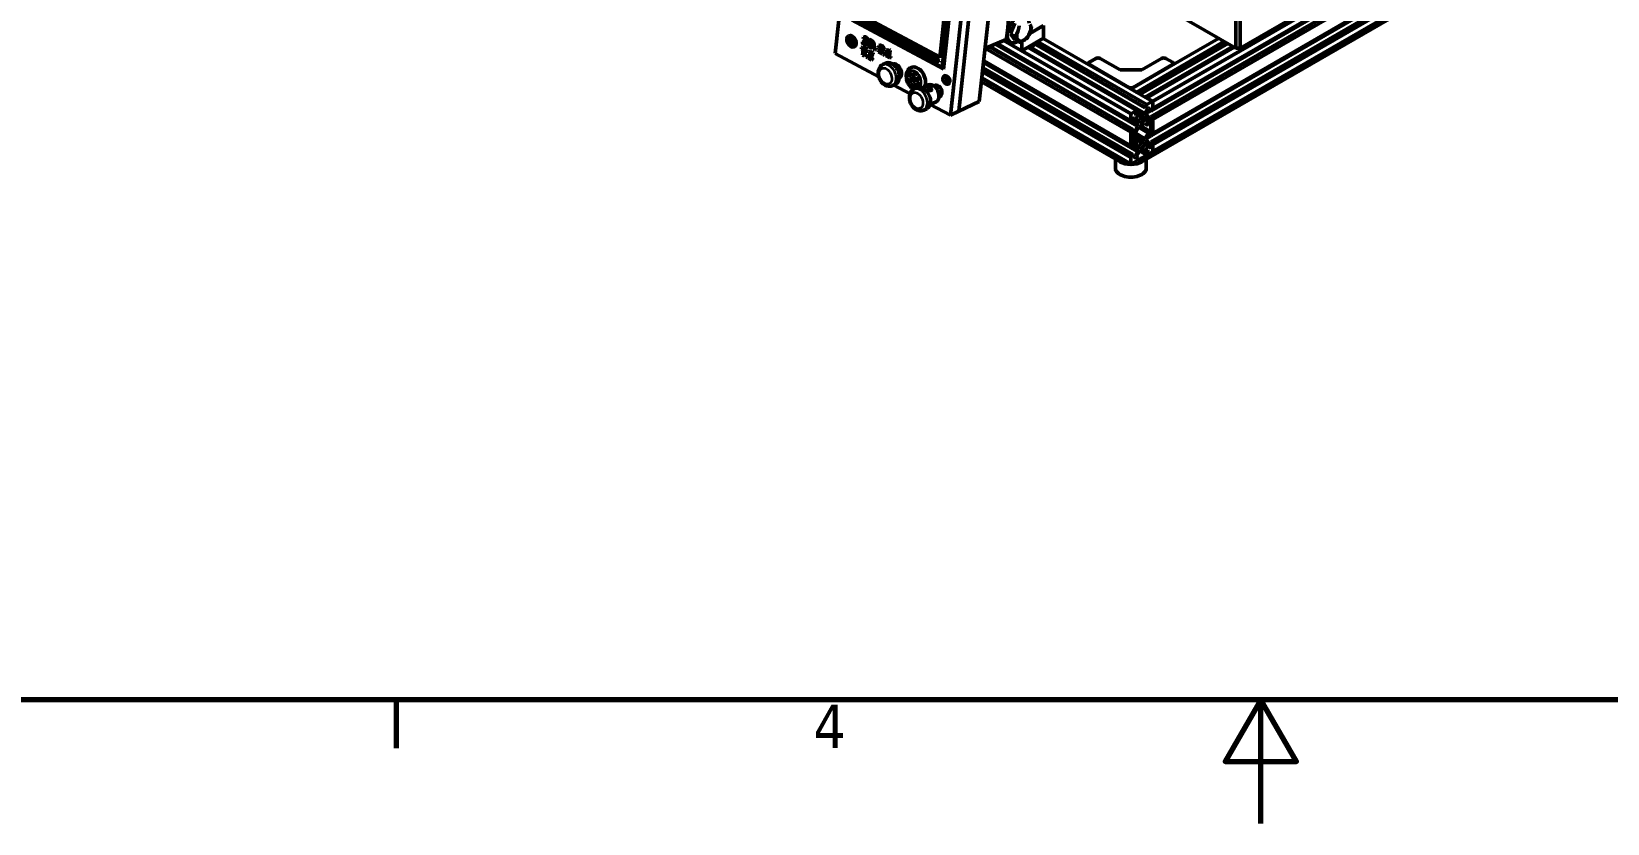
# Model space of a CAD drawing. Header units: millimetres. Extents: x -2015 to 3360, y -4745 to 2376.
# Drawn here: x 884 to 1904, y 0 to 513 of the extents above; entities that cross this region are included whole.
import ezdxf

# ---------------------------------------------------------------- set-up
doc = ezdxf.new("R2010")
doc.units = ezdxf.units.MM
doc.header["$LTSCALE"] = 8
for name, color, linetype, lineweight in [('Border (ISO)', 7, 'Continuous', 70), ('Visible (ISO)', 7, 'Continuous', 50), ('Visible Narrow (ISO)', 7, 'Continuous', 35)]:
    doc.layers.add(name, color=color, linetype=linetype, lineweight=lineweight)
doc.styles.add('Note Text (ISO)', font='tahoma.ttf')

# ---------------------------------------------------------------- blocks, each defined once
blk = doc.blocks.new('Borders Default Border')
at = {"layer": 'Border (ISO)'}
blk.add_line((140, 10), (140, 6.1), dxfattribs=at)
at = {"layer": 'Border (ISO)', "flags": 128}
for points in [[(10, 10), (10, 287), (410, 287), (410, 10), (10, 10)], [(210, 0), (210, 10), (207.11, 5), (212.89, 5), (210, 10)]]:
    blk.add_lwpolyline(points, dxfattribs=at)
at = {"layer": 'Border (ISO)', "insert": (173.78, 6.1), "char_height": 3.5, "attachment_point": 7, "style": 'Note Text (ISO)'}
blk.add_mtext('4', dxfattribs=at)

msp = doc.modelspace()

# ---------------------------------------------------------------- linework, layer by layer
at = {"layer": 'Visible (ISO)'}
for p, q in [((1884, 616.3), (1608.7, 457.4)), ((1884, 616), (1608.9, 457.3)), ((1884, 620.1), (1609, 461.3)), ((1884, 621.1), (1610, 463)), ((1884, 613.7), (1610, 455.5)), ((1884.2, 603.9), (1609, 445)), ((1884, 604.9), (1610, 446.6)), ((1602.9, 430.6), (1892.3, 597.7)), ((1602.9, 428.2), (1894.5, 596.5)), ((1886.2, 601.3), (1608.7, 441.1)), ((1886.5, 601.1), (1608.9, 440.9)), ((1892.1, 597.9), (1609.9, 434.9)), ((1888.5, 600), (1610, 439.1)), ((1413.2, 580.2), (1404.3, 498.2)), ((1560.5, 561.3), (1663.7, 501.7)), ((1484.3, 460.9), (1493.2, 543)), ((1484.3, 460.9), (1493.2, 543)), ((1497.6, 467.2), (1506.5, 549.2)), ((1663.7, 542.5), (1663.7, 501.7)), ((1666.5, 501.7), (1666.5, 542.5)), ((1666.5, 501.7), (1734.4, 540.9)), ((1473.7, 489.5), (1478.5, 533.5)), ((1479.4, 534), (1474.4, 488.2)), ((1478.9, 458.4), (1487.9, 540.4)), ((1418.5, 521), (1471.7, 492.6)), ((1471.8, 493.5), (1418.6, 521.8)), ((1418.8, 523.8), (1472, 495.4)), ((1419.2, 521.3), (1471.8, 493.3)), ((1419.5, 524.1), (1472.1, 496.1)), ((1472, 495.4), (1475.8, 530)), ((1474.4, 488.2), (1415.2, 519.8)), ((1416.1, 520.2), (1473.7, 489.5)), ((1517.9, 511), (1520.6, 517.9)), ((1517.9, 511), (1520.8, 509.3)), ((1520.6, 507.2), (1517.9, 511)), ((1530.3, 511.2), (1539.3, 516.4)), ((1539.3, 508.2), (1539.3, 516.4)), ((1415.7, 504.3), (1416.2, 509)), ((1421.4, 502.1), (1421.3, 501.3)), ((1421.3, 501.3), (1422.4, 500.7)), ((1422.1, 502.4), (1421.4, 502.1)), ((1424.5, 500.5), (1421.4, 502.1)), ((1422.1, 505.9), (1422, 505)), ((1422.8, 506.2), (1422.1, 505.9)), ((1422.2, 505.9), (1422.1, 505.9)), ((1422.1, 502.4), (1425.2, 500.8)), ((1422.4, 500.7), (1422.1, 497.2)), ((1422.9, 506.2), (1422.2, 505.9)), ((1422.6, 508.9), (1422.5, 507.9)), ((1422.5, 507.9), (1422.5, 507.9)), ((1423.2, 509.2), (1422.6, 508.9)), ((1422.8, 506.2), (1422.9, 506.2)), ((1423.1, 507), (1423, 506.2)), ((1423, 506.2), (1423.2, 506.1)), ((1423, 496.7), (1423.4, 500.2)), ((1423.8, 507.3), (1423.1, 507)), ((1423.2, 506.9), (1423.1, 507)), ((1423.4, 500.2), (1424.5, 499.6)), ((1423.8, 504.8), (1423.7, 504.8)), ((1423.8, 507.3), (1423.9, 507.2)), ((1424, 506.8), (1423.8, 506.7)), ((1424.2, 506), (1424.2, 506.1)), ((1424.3, 506), (1424.2, 506)), ((1425.1, 504.2), (1424.4, 503.8)), ((1425.2, 500.8), (1424.5, 500.5)), ((1424.5, 499.6), (1424.5, 500.5)), ((1425.3, 506.4), (1424.6, 506.1)), ((1425.4, 508), (1424.7, 507.7)), ((1425.4, 505.8), (1424.7, 505.5)), ((1425.2, 500.8), (1425.1, 500)), ((1425.8, 507.3), (1425.4, 503)), ((1425.4, 503), (1426.5, 502.4)), ((1426.5, 507.6), (1425.8, 507.3)), ((1427, 506.7), (1425.8, 507.3)), ((1426.4, 503.3), (1426.7, 506)), ((1427, 503.6), (1426.4, 503.3)), ((1426.4, 503.3), (1426.4, 503.3)), ((1426.5, 507.6), (1427.6, 507)), ((1426.7, 506), (1426.7, 506)), ((1427.3, 505.7), (1427, 503.6)), ((1427, 503.6), (1427.1, 503.6)), ((1428.8, 502.4), (1428.1, 502.1)), ((1429.3, 502.1), (1429.2, 501)), ((1429.2, 501), (1430.1, 500.5)), ((1430, 502.4), (1429.3, 502.1)), ((1430.2, 501.6), (1429.3, 502.1)), ((1430, 502.4), (1430.8, 501.9)), ((1430.1, 500.5), (1430.2, 501.6)), ((1430.7, 500.8), (1430.1, 500.5)), ((1430.8, 501.9), (1430.2, 501.6)), ((1430.8, 501.9), (1430.7, 500.8)), ((1433, 500.3), (1432.4, 500)), ((1432.8, 503.4), (1432.7, 502.4)), ((1432.7, 502.4), (1432.8, 502.4)), ((1433.5, 503.7), (1432.8, 503.4)), ((1434.8, 500), (1434.1, 499.7)), ((1437.6, 500.4), (1437.5, 499.7)), ((1438.3, 500.7), (1437.6, 500.4)), ((1438.5, 500.3), (1438.2, 500.2)), ((1439.2, 500.9), (1438.6, 500.5)), ((1439.4, 500.1), (1438.6, 500.5)), ((1439, 496.5), (1439.4, 500.1)), ((1439.2, 500.9), (1440, 500.4)), ((1440, 500.4), (1439.4, 500.1)), ((1440, 500.4), (1439.6, 496.8)), ((1515.1, 507.3), (1501.3, 501.5)), ((1501.7, 501.6), (1595.8, 447.3)), ((1504.1, 502.7), (1596.9, 449.1)), ((1504.4, 502.8), (1597.1, 449.2)), ((1508.1, 504.4), (1600.1, 451.2)), ((1509.2, 504.8), (1595.8, 454.8)), ((1513.6, 506.7), (1525.1, 500)), ((1517.8, 505.7), (1515, 507.3)), ((1520.6, 507.2), (1523.5, 505.6)), ((1525.1, 500), (1539.3, 508.2)), ((1525.1, 500), (1525.1, 506.2)), ((1529, 502.3), (1599.7, 461.4)), ((1531.3, 502), (1604.9, 459.5)), ((1533.1, 504.7), (1605.1, 463.1)), ((1533.4, 504.8), (1605.1, 463.4)), ((1535.4, 506), (1606.1, 465.2)), ((1539.1, 508.1), (1609.9, 467.2)), ((1652.6, 508.1), (1595.9, 475.4)), ((1656.2, 506), (1599.7, 473.3)), ((1658.3, 504.8), (1601.5, 472)), ((1658.5, 504.7), (1601.8, 471.9)), ((1661.8, 502.8), (1605, 470)), ((1662.7, 502.3), (1606.1, 469.6)), ((1663.7, 501.7), (1666.5, 501.7)), ((1404.3, 498.2), (1432.6, 483.1)), ((1422.1, 497.2), (1423, 496.7)), ((1423.6, 497), (1423, 496.7)), ((1424, 499.9), (1423.6, 497)), ((1424.6, 497.1), (1424.4, 496)), ((1424.4, 496), (1425.3, 495.5)), ((1425.1, 500), (1424.5, 499.6)), ((1425.2, 497.4), (1424.6, 497.1)), ((1425.4, 496.6), (1424.6, 497.1)), ((1425.2, 497.4), (1426.1, 497)), ((1425.3, 495.5), (1425.4, 496.6)), ((1426, 495.8), (1425.3, 495.5)), ((1426.1, 497), (1425.4, 496.6)), ((1426, 495.9), (1425.9, 495.2)), ((1425.9, 495.2), (1427.9, 494.1)), ((1426.1, 497), (1426, 495.9)), ((1426.6, 496.2), (1426, 495.9)), ((1426.5, 495.7), (1426, 495.9)), ((1426.4, 499.5), (1426.3, 498.7)), ((1426.3, 498.7), (1426.8, 498.5)), ((1427, 499.8), (1426.4, 499.5)), ((1428.4, 498.4), (1426.4, 499.5)), ((1426.8, 498.5), (1426.5, 495.7)), ((1427, 499.8), (1429, 498.8)), ((1427.4, 495.2), (1427.7, 498)), ((1428.1, 495.5), (1427.4, 495.2)), ((1428, 494.9), (1427.4, 495.2)), ((1427.7, 498), (1428.3, 497.7)), ((1427.9, 494.1), (1428, 494.9)), ((1428.5, 494.4), (1427.9, 494.1)), ((1428.6, 495.2), (1428, 494.9)), ((1428.3, 497.7), (1428.1, 495.5)), ((1428.1, 495.5), (1428.6, 495.2)), ((1428.3, 497.7), (1428.4, 498.4)), ((1428.9, 498), (1428.3, 497.7)), ((1429, 498.8), (1428.4, 498.4)), ((1428.6, 495.2), (1428.5, 494.4)), ((1429, 498.8), (1428.9, 498)), ((1432.4, 500), (1432.3, 499.3)), ((1432.3, 499.3), (1435, 497.9)), ((1435.1, 498.7), (1433.5, 499.5)), ((1434.2, 499.8), (1435.7, 499)), ((1435, 497.9), (1435.1, 498.7)), ((1435.5, 498.1), (1435, 497.9)), ((1435.7, 499), (1435.1, 498.7)), ((1437.1, 492), (1435.1, 491.1)), ((1435.6, 498.7), (1435.5, 497.6)), ((1435.5, 497.6), (1436.4, 497.1)), ((1436.3, 499), (1435.6, 498.7)), ((1436.5, 498.3), (1435.6, 498.7)), ((1435.7, 499), (1435.7, 498.8)), ((1436.3, 499), (1437.2, 498.6)), ((1436.4, 497.1), (1436.5, 498.3)), ((1437, 497.4), (1436.4, 497.1)), ((1437.2, 498.6), (1436.5, 498.3)), ((1437.2, 498.6), (1437, 497.4)), ((1437.3, 497.4), (1437.2, 496.7)), ((1437.2, 496.7), (1439.6, 495.4)), ((1438, 497.7), (1437.3, 497.4)), ((1438.1, 497), (1437.3, 497.4)), ((1437.5, 499.7), (1438.3, 499.3)), ((1438, 497.7), (1438.1, 497.6)), ((1438.3, 499.3), (1438.1, 497)), ((1439.6, 496.8), (1439, 496.5)), ((1439.7, 496.1), (1439, 496.5)), ((1439.6, 496.8), (1440.4, 496.4)), ((1439.6, 495.4), (1439.7, 496.1)), ((1440.3, 495.7), (1439.6, 495.4)), ((1440.4, 496.4), (1439.7, 496.1)), ((1440.4, 496.4), (1440.3, 495.7)), ((1471.7, 492.6), (1471.8, 493.5)), ((1473.7, 489.5), (1474.5, 489.9)), ((1500.4, 492.5), (1600.1, 434.9)), ((1500.5, 493.5), (1595.8, 438.5)), ((1568.4, 491.2), (1568.4, 491.9)), ((1573.2, 495.1), (1569, 492.7)), ((1569, 491.1), (1594.4, 476.4)), ((1588.8, 487.8), (1576, 495.1)), ((1597.2, 476.4), (1622.7, 491.1)), ((1615.6, 495.1), (1602.9, 487.8)), ((1622.7, 492.7), (1618.5, 495.1)), ((1623.3, 491.2), (1623.3, 491.9)), ((1453.4, 489.3), (1453.4, 489.2)), ((1475.5, 481.6), (1475.9, 482.3)), ((1475.5, 481.6), (1476.3, 482)), ((1475.9, 480.5), (1475.5, 481.6)), ((1475.9, 482.3), (1476.8, 481.9)), ((1475.9, 480.5), (1476.7, 480.9)), ((1476.7, 480.2), (1475.9, 480.5)), ((1476.4, 482.1), (1476.3, 482)), ((1476.3, 482), (1476.7, 480.9)), ((1476.7, 480.9), (1477.1, 480.7)), ((1477.2, 480.9), (1476.7, 480.2)), ((1476.8, 481.9), (1477.2, 480.9)), ((1499, 480), (1588.8, 428.2)), ((1499.2, 482.3), (1588.8, 430.6)), ((1499.3, 482.5), (1595.9, 426.7)), ((1499.7, 486.5), (1595.8, 431)), ((1499.9, 488.7), (1596.9, 432.8)), ((1500, 489), (1597.1, 432.9)), ((1588.8, 487.8), (1602.9, 487.8)), ((1443.5, 478.5), (1441.5, 477.5)), ((1442.3, 477.9), (1452.8, 472.3)), ((1457.3, 476.2), (1455.3, 475.2)), ((1464.6, 477.9), (1460.7, 476.1)), ((1469, 476.7), (1470.8, 477.6)), ((1471.6, 471.3), (1473.4, 472.1)), ((1599.7, 473.3), (1596.2, 475.3)), ((1599.9, 473), (1599.7, 473.3)), ((1606.1, 469.6), (1605.9, 469.5)), ((1609.6, 467.6), (1606.1, 469.6)), ((1463.7, 462.6), (1461.7, 461.6)), ((1469.7, 467.1), (1465.8, 465.2)), ((1465.9, 465.3), (1478.9, 458.4)), ((1484.3, 460.9), (1478.9, 458.4)), ((1497.6, 467.2), (1484.3, 460.9)), ((1599.7, 461.4), (1596.2, 459.4)), ((1599, 459.6), (1600.7, 460.6)), ((1599, 458.2), (1599, 459.6)), ((1600.7, 460.8), (1599.7, 461.4)), ((1599.7, 460), (1602.8, 458.2)), ((1600, 460.2), (1603, 458.4)), ((1600.7, 460.6), (1600.7, 460.8)), ((1604.9, 459.5), (1603, 458.4)), ((1606.8, 462.7), (1604.9, 459.5)), ((1606.1, 465.2), (1605.1, 463.4)), ((1605.1, 463.1), (1606.8, 464.1)), ((1605.1, 463.4), (1605.1, 463.1)), ((1605.6, 463.4), (1606.8, 462.7)), ((1605.7, 459), (1607.5, 462.3)), ((1608.6, 461.1), (1606, 459.6)), ((1609.6, 467.2), (1606.1, 465.2)), ((1606.8, 464.1), (1606.8, 462.7)), ((1607.3, 461.9), (1608.7, 461)), ((1607.5, 462.3), (1608.7, 463)), ((1608.7, 463), (1608.7, 461)), ((1608.7, 461), (1608.9, 461.2)), ((1608.9, 461.2), (1610, 463)), ((1610, 463), (1610, 467)), ((1610, 463), (1610, 467)), ((1595.8, 458.8), (1595.8, 454.8)), ((1595.8, 454.8), (1596.9, 454.2)), ((1596.9, 449.1), (1595.8, 447.3)), ((1596.9, 454.2), (1597.1, 454.3)), ((1597.1, 449.2), (1596.9, 449.1)), ((1597.1, 456.3), (1598.3, 456.9)), ((1597.1, 454.3), (1597.1, 456.3)), ((1597.1, 455.5), (1600.1, 453.7)), ((1597.1, 455.1), (1600.1, 453.4)), ((1597.1, 447.3), (1597.1, 449.2)), ((1598.3, 456.9), (1600.1, 455.9)), ((1600.1, 451.2), (1598.3, 448)), ((1598.7, 447), (1600.9, 450.8)), ((1600.9, 457.2), (1599, 458.2)), ((1600.1, 455.9), (1600.1, 453.7)), ((1600.1, 453.7), (1600.3, 453.6)), ((1600.3, 453.6), (1600.1, 453.4)), ((1600.1, 453.4), (1600.1, 451.2)), ((1600.8, 450.6), (1607.1, 446.9)), ((1602.8, 458.2), (1600.9, 457.2)), ((1600.9, 450.8), (1602.8, 451.9)), ((1602.3, 451.6), (1608.7, 447.9)), ((1602.9, 458.2), (1602.8, 458.2)), ((1602.8, 451.9), (1602.9, 452.1)), ((1603, 458.4), (1602.9, 458.2)), ((1602.9, 452.1), (1603, 452)), ((1603, 452), (1604.9, 453.1)), ((1604.9, 453.1), (1607.1, 451.8)), ((1605.5, 456.6), (1605.7, 456.9)), ((1605.7, 456.6), (1605.5, 456.6)), ((1605.7, 456.9), (1605.7, 459)), ((1605.7, 458), (1608.9, 456.1)), ((1605.7, 457.7), (1608.7, 455.9)), ((1605.7, 454.4), (1605.7, 456.6)), ((1605.7, 455.7), (1608.7, 454)), ((1607.5, 453.3), (1605.7, 454.4)), ((1606.9, 457.3), (1605.8, 459.2)), ((1607.1, 451.8), (1608.7, 452.8)), ((1608.7, 454), (1607.5, 453.3)), ((1608.7, 456.8), (1608.2, 456.5)), ((1608.7, 457.4), (1608.7, 456.2)), ((1608.9, 457.3), (1608.7, 457.4)), ((1608.9, 456.1), (1608.7, 455.9)), ((1608.7, 455.9), (1608.7, 454)), ((1608.7, 452.8), (1608.7, 447.9)), ((1610, 455.5), (1608.9, 457.3)), ((1610, 455.5), (1608.9, 456.1)), ((1610, 446.6), (1610, 455.5)), ((1610, 446.6), (1610, 455.5)), ((1595.8, 447.3), (1595.8, 438.5)), ((1597.1, 448.6), (1598.3, 448)), ((1598.3, 448), (1597.1, 447.3)), ((1597.1, 446.1), (1598.7, 447)), ((1597.1, 441.2), (1597.1, 446.1)), ((1597.1, 445.5), (1603, 442.1)), ((1602.8, 441.9), (1597.1, 445.2)), ((1597.1, 443), (1598.7, 442.1)), ((1598.7, 442.1), (1597.1, 441.2)), ((1597.1, 439.9), (1598.3, 440.6)), ((1597.1, 438), (1597.1, 439.9)), ((1597.1, 439.1), (1600.1, 437.4)), ((1598.3, 440.6), (1600.1, 439.5)), ((1598.5, 446.9), (1604.9, 443.1)), ((1600.9, 440.8), (1598.7, 442.1)), ((1600.1, 439.5), (1600.1, 437.4)), ((1602.8, 441.9), (1600.9, 440.8)), ((1602.9, 441.8), (1602.8, 441.9)), ((1603, 442.1), (1602.9, 441.8)), ((1604.9, 443.1), (1603, 442.1)), ((1607.1, 446.9), (1604.9, 443.1)), ((1605.5, 440.3), (1605.7, 440.6)), ((1605.7, 440.2), (1605.5, 440.3)), ((1605.7, 442.7), (1607.5, 446)), ((1605.7, 440.6), (1605.7, 442.7)), ((1605.7, 441.6), (1608.9, 439.7)), ((1605.7, 441.4), (1608.7, 439.6)), ((1605.7, 438.1), (1605.7, 440.2)), ((1605.7, 439.4), (1608.7, 437.7)), ((1606.9, 440.9), (1605.8, 442.9)), ((1608.6, 444.8), (1606, 443.2)), ((1608.7, 447.9), (1607.1, 446.9)), ((1607.3, 445.5), (1608.7, 444.7)), ((1607.5, 446), (1608.7, 446.6)), ((1608.7, 440.5), (1608.2, 440.2)), ((1608.7, 446.6), (1608.7, 444.7)), ((1608.7, 444.7), (1608.9, 444.8)), ((1608.7, 441.1), (1608.7, 439.9)), ((1608.9, 440.9), (1608.7, 441.1)), ((1608.9, 439.7), (1608.7, 439.6)), ((1608.7, 439.6), (1608.7, 437.7)), ((1608.9, 444.8), (1610, 446.6)), ((1610, 439.1), (1608.9, 440.9)), ((1610, 439.1), (1608.9, 439.7)), ((1610, 435.1), (1610, 439.1)), ((1610, 435.1), (1610, 439.1)), ((1585.8, 424.1), (1585.8, 429.9)), ((1595.8, 438.5), (1596.9, 437.9)), ((1596.9, 432.8), (1595.8, 431)), ((1595.8, 431), (1595.8, 427)), ((1596.2, 426.8), (1599.7, 428.8)), ((1596.9, 437.9), (1597.1, 438)), ((1597.1, 432.9), (1596.9, 432.8)), ((1597.1, 438.8), (1600.1, 437)), ((1597.1, 431), (1597.1, 432.9)), ((1597.1, 432.3), (1598.3, 431.6)), ((1598.3, 431.6), (1597.1, 431)), ((1600.1, 434.9), (1598.3, 431.6)), ((1599, 431.2), (1600.9, 434.5)), ((1599, 429.9), (1599, 431.2)), ((1600.7, 430.8), (1599, 429.9)), ((1599.3, 431.7), (1600.7, 430.8)), ((1599.7, 428.8), (1600.7, 430.6)), ((1600.1, 437.4), (1600.3, 437.3)), ((1600.3, 437.3), (1600.1, 437)), ((1600.1, 437), (1600.1, 434.9)), ((1600.7, 430.6), (1600.7, 430.8)), ((1600.9, 434.5), (1602.8, 435.5)), ((1601.8, 435), (1605.1, 433.1)), ((1602.1, 435.1), (1605.1, 433.4)), ((1602.8, 435.5), (1602.9, 435.8)), ((1602.9, 435.8), (1603, 435.7)), ((1603, 435.7), (1604.9, 436.8)), ((1603.8, 436.1), (1606.8, 434.4)), ((1604.9, 436.8), (1606.8, 435.7)), ((1606.8, 434.4), (1605.1, 433.4)), ((1605.1, 433.4), (1605.1, 433.1)), ((1605.1, 433.1), (1606.1, 432.5)), ((1607.5, 437), (1605.7, 438.1)), ((1605.8, 424.1), (1605.8, 429.9)), ((1606.1, 432.5), (1609.6, 434.5)), ((1606.8, 435.7), (1606.8, 434.4)), ((1608.7, 437.7), (1607.5, 437))]:
    msp.add_line(p, q, dxfattribs=at)
for centre, major_axis, ratio, start_param, end_param in [((1522.8, 514.3), (5, 8.66), 0.57735, 5.44724, 10.184568), ((1515.7, 518.4), (0.7, 11.1), 0.057619, 4.032045, 5.602841), ((1515.7, 518.4), (0.7, 11.1), 0.057619, 3.170238, 4.032045), ((1526.5, 512.2), (-3.25, -5.63), 0.57735, 4.974188, 6.021386), ((1526.5, 512.2), (3.25, 5.63), 0.57735, 3.926991, 4.974188), ((1526.5, 512.2), (3.25, 5.63), 0.57735, 4.974188, 6.021386), ((1416.9, 507.2), (1.71, -3.62), 0.675494, 3.563332, 5.861446), ((1418.9, 508.1), (1.28, -2.71), 0.675494, 4.293316, 5.131462), ((1526.5, 512.2), (-3.25, -5.63), 0.57735, 6.021386, 7.068583), ((1530.8, 506), (2.63, 4.56), 0.57735, 3.811582, 4.722312), ((1440.3, 485.3), (3.2, -6.78), 0.675494, 0, 3.141593), ((1443.6, 486.8), (2.13, -4.52), 0.675494, 0.026762, 3.114831), ((1456.9, 482), (-3.41, 7.24), 0.675494, 3.651892, 6.283185), ((1570.4, 491.9), (-2, 0), 0.57735, 5.497787, 7.068583), ((1574.6, 494.3), (2, 0), 0.57735, 0.785398, 2.356194), ((1617, 494.3), (2, 0), 0.57735, 0.785398, 2.356194), ((1621.3, 491.9), (2, 0), 0.57735, 5.497787, 7.068583), ((1456.9, 482), (0.64, -1.36), 0.675494, 3.956599, 5.468179), ((1460.5, 469.4), (3.2, -6.78), 0.675494, 0, 3.141593), ((1467.1, 472.5), (2.56, -5.43), 0.675494, 0, 3.141593), ((1470.5, 474.1), (-1.71, 3.62), 0.675494, 2.915469, 6.509309), ((1472.5, 475), (1.71, -3.62), 0.675494, 3.563332, 3.864327), ((1472.5, 475), (1.71, -3.62), 0.675494, 5.560451, 5.861446), ((1595.8, 477.2), (-2, 0), 0.57735, 0.785398, 2.356194), ((1596.2, 474.9), (-0.25, 0.433), 0.57735, 5.497787, 6.641505), ((1596.2, 459), (-0.25, -0.433), 0.57735, 3.926991, 5.497787), ((1609.6, 467.2), (-0.25, 0.433), 0.57735, 3.926991, 5.497787), ((1609.6, 466.8), (0.25, 0.433), 0.57735, 5.497787, 7.068583), ((1595.8, 434.7), (-10, 0), 0.57735, 0.785398, 1.028023), ((1595.8, 434.7), (-10, 0), 0.57735, 2.009987, 2.356194), ((1609.6, 434.9), (0.25, 0.433), 0.57735, 3.926991, 5.497787), ((1595.8, 424.1), (-10, 0), 0.57735, 0, 3.141593), ((1595.8, 432.3), (10, 0), 0.57735, 3.926991, 5.497787), ((1595.8, 432.3), (10, 0), 0.57735, 3.926991, 5.497787), ((1596.2, 427.2), (-0.25, -0.433), 0.57735, 5.497787, 7.068583)]:
    msp.add_ellipse(centre, major_axis=major_axis, ratio=ratio, start_param=start_param, end_param=end_param, dxfattribs=at)
for centre, major_axis, ratio in [((1414.9, 506.2), (-1.71, 3.62), 0.675494), ((1452.8, 481), (-0.427, 0.904), 0.675494), ((1453.2, 484.5), (0.427, -0.904), 0.675494), ((1455.5, 481.4), (0.64, -1.36), 0.675494), ((1455.9, 484.9), (0.427, -0.904), 0.675494), ((1458.3, 481.8), (0.427, -0.904), 0.675494), ((1476.3, 481.2), (1.28, -2.71), 0.675494), ((1476.3, 481.2), (-1.28, 2.71), 0.675494), ((1455.2, 477.9), (-0.427, 0.904), 0.675494), ((1457.9, 478.3), (-0.427, 0.904), 0.675494), ((1602.9, 455.1), (-1.05, -1.82), 0.57735), ((1602.9, 438.8), (-1.05, -1.82), 0.57735)]:
    msp.add_ellipse(centre, major_axis=major_axis, ratio=ratio, dxfattribs=at)
for points in [[(1520.8, 509.3), (1521.9, 510.9), (1522.6, 512.5)], [(1522.6, 512.5), (1523.2, 514.1), (1523.5, 516.2)], [(1530.5, 511.8), (1529.9, 510.2), (1528.8, 508.6)], [(1531.4, 515.5), (1531.1, 513.4), (1530.5, 511.8)], [(1522.6, 507.2), (1521.9, 508.1), (1520.8, 509.3)], [(1523.5, 505.6), (1523.2, 506.3), (1522.6, 507.2)], [(1526.5, 506.9), (1525.3, 506.1), (1523.5, 505.6)], [(1528.8, 508.6), (1527.8, 507.6), (1526.5, 506.9)]]:
    msp.add_rational_spline(points, [1, 1.0379548493, 1], degree=2, dxfattribs=at)
for points in [[(1422, 505), (1422.2, 504.8), (1422.8, 504.3), (1423.2, 504)], [(1423.1, 505), (1422.9, 505.1), (1422.4, 505.6), (1422.2, 505.9)], [(1422.5, 507.9), (1422.6, 507.9), (1422.8, 507.9), (1422.9, 507.9)], [(1423.8, 508.5), (1423.4, 508.7), (1422.8, 508.9), (1422.6, 508.9)], [(1422.9, 507.9), (1423.1, 507.9), (1423.4, 507.8), (1423.5, 507.8)], [(1422.9, 506.2), (1423.1, 505.9), (1423.6, 505.4), (1423.8, 505.3)], [(1423.7, 504.8), (1423.6, 504.8), (1423.3, 504.9), (1423.1, 505)], [(1423.2, 509.2), (1423.4, 509.2), (1424.1, 509), (1424.4, 508.8)], [(1423.8, 506.7), (1423.7, 506.7), (1423.4, 506.8), (1423.2, 506.9)], [(1423.2, 506.1), (1423.3, 506.1), (1423.6, 505.9), (1423.7, 505.8)], [(1423.2, 504), (1423.6, 503.8), (1424.2, 503.7), (1424.4, 503.8)], [(1423.5, 507.8), (1423.6, 507.7), (1423.8, 507.6), (1423.9, 507.5)], [(1423.7, 505.8), (1423.9, 505.7), (1424, 505.4), (1424, 505.2)], [(1424, 505.2), (1423.9, 505), (1423.8, 504.8), (1423.7, 504.8)], [(1424.7, 507.7), (1424.6, 507.9), (1424.1, 508.3), (1423.8, 508.5)], [(1424.1, 507), (1424, 506.8), (1423.9, 506.7), (1423.8, 506.7)], [(1423.8, 505.3), (1423.9, 505.2), (1424, 505.2)], [(1423.9, 507.5), (1424, 507.4), (1424.1, 507.1), (1424.1, 507)], [(1423.9, 507.2), (1424, 507.2), (1424, 507.2)], [(1424.2, 506.1), (1424.5, 506), (1425, 506.3), (1425, 506.7)], [(1424.7, 505.5), (1424.6, 505.7), (1424.4, 505.9), (1424.2, 506)], [(1424.4, 508.8), (1424.8, 508.6), (1425.2, 508.3), (1425.4, 508)], [(1424.4, 503.8), (1424.6, 503.9), (1424.8, 504.3), (1424.9, 504.6)], [(1425, 506.7), (1425, 507), (1424.9, 507.5), (1424.7, 507.7)], [(1424.9, 504.6), (1424.9, 504.9), (1424.8, 505.3), (1424.7, 505.5)], [(1425.4, 508), (1425.6, 507.8), (1425.7, 507.3), (1425.7, 507)], [(1425.4, 505.8), (1425.5, 505.6), (1425.6, 505.2), (1425.5, 504.9)], [(1427.3, 503), (1427.1, 502.9), (1426.7, 503.1), (1426.4, 503.3)], [(1426.5, 502.4), (1426.9, 502.2), (1427.6, 501.9), (1427.9, 502)], [(1426.7, 506), (1427, 505.8), (1427.4, 505.6), (1427.6, 505.4)], [(1428.3, 505.6), (1428, 506), (1427.4, 506.5), (1427, 506.7)], [(1427.9, 503.9), (1427.9, 503.5), (1427.6, 503), (1427.3, 503)], [(1427.6, 507), (1428, 506.8), (1428.7, 506.3), (1429, 505.9)], [(1427.6, 505.4), (1427.8, 505.1), (1428, 504.3), (1427.9, 503.9)], [(1427.9, 502), (1428.3, 502.1), (1428.8, 502.8), (1428.9, 503.4)], [(1428.9, 503.4), (1429, 504), (1428.6, 505.2), (1428.3, 505.6)], [(1429, 505.9), (1429.3, 505.5), (1429.6, 504.3), (1429.6, 503.7)], [(1433.6, 500.6), (1433.3, 500.4), (1432.7, 500.1), (1432.4, 500)], [(1434, 503.1), (1433.7, 503.2), (1433, 503.4), (1432.8, 503.4)], [(1432.8, 502.4), (1432.8, 502.4), (1433, 502.5), (1433.2, 502.5)], [(1433, 500.3), (1433.2, 500.4), (1433.4, 500.5)], [(1433.2, 502.5), (1433.3, 502.5), (1433.6, 502.4), (1433.7, 502.3)], [(1433.5, 503.7), (1433.6, 503.7), (1434.3, 503.5), (1434.6, 503.4)], [(1434.2, 501.4), (1434.2, 501.1), (1433.9, 500.8), (1433.6, 500.6)], [(1433.7, 502.3), (1434, 502.2), (1434.2, 501.7), (1434.2, 501.4)], [(1435.2, 501), (1435.2, 501.7), (1434.6, 502.7), (1434, 503.1)], [(1434.3, 499.9), (1434.7, 500.1), (1435.1, 500.7), (1435.2, 501)], [(1434.6, 503.4), (1435.3, 503), (1435.9, 502), (1435.8, 501.4)], [(1435, 500.2), (1434.9, 500.1), (1434.8, 500)], [(1435.8, 501.4), (1435.8, 501), (1435.4, 500.4), (1435, 500.2)], [(1438.2, 500.2), (1438.1, 500.2), (1437.8, 500.3), (1437.6, 500.4)], [(1438.6, 500.5), (1438.5, 500.4), (1438.4, 500.2), (1438.2, 500.2)], [(1433.5, 499.5), (1433.6, 499.5), (1434.1, 499.7), (1434.3, 499.9)]]:
    msp.add_open_spline(points, degree=2, dxfattribs=at)
for points, degree, knots in [([(1425, 506.2), (1425.1, 506.2), (1425.3, 506), (1425.4, 505.8)], 2, [0.400811, 0.400811, 0.400811, 1, 2, 2, 2]), ([(1425.5, 504.9), (1425.5, 504.6), (1425.3, 504.2), (1425.1, 504.2)], 2, [0, 0, 0, 1, 1.86439, 1.86439, 1.86439]), ([(1425.7, 507), (1425.6, 506.6), (1425.4, 506.4), (1425.3, 506.4)], 2, [0, 0, 0, 1, 1.259457, 1.259457, 1.259457]), ([(1427.1, 503.6), (1427.4, 503.4), (1427.7, 503.3), (1427.8, 503.3)], 2, [0, 0, 0, 1, 1.41543, 1.41543, 1.41543]), ([(1429.6, 503.7), (1429.5, 503.1), (1429, 502.5), (1428.8, 502.4)], 2, [0, 0, 0, 1, 1.683733, 1.683733, 1.683733]), ([(1438.3, 500.7), (1438.5, 500.6), (1438.6, 500.6), (1438.6, 500.6)], 2, [0, 0, 0, 1, 1.00466, 1.00466, 1.00466]), ([(1435.1, 491.1), (1434.6, 490.9), (1434.1, 490.5), (1433.3, 489.7), (1433, 489.2), (1432.5, 488), (1432.3, 487.4), (1432.1, 486), (1432.2, 485.2), (1432.4, 483.6), (1432.7, 482.8), (1433.3, 481.4), (1433.7, 480.7), (1434.7, 479.4), (1435.3, 478.8), (1436.6, 477.9), (1437.2, 477.5), (1438.6, 477.1), (1439.3, 477.1), (1440.5, 477.2), (1441, 477.3), (1441.5, 477.5)], 3, [5.450944, 5.450944, 5.450944, 5.450944, 5.70386, 5.70386, 5.973399, 5.973399, 6.283719, 6.283719, 6.629796, 6.629796, 6.986036, 6.986036, 7.342324, 7.342324, 7.698794, 7.698794, 8.048439, 8.048439, 8.362086, 8.362086, 8.592536, 8.592536, 8.592536, 8.592536]), ([(1453.4, 489.2), (1452.8, 489), (1452.4, 488.6), (1451.5, 487.7), (1451.2, 487.2), (1450.6, 486), (1450.5, 485.3), (1450.3, 483.7), (1450.4, 482.9), (1450.6, 481.2), (1450.9, 480.4), (1451.6, 478.8), (1452.1, 478.1), (1453.1, 476.7), (1453.7, 476.1), (1454.6, 475.5), (1454.9, 475.3), (1455.1, 475.2)], 3, [5.450944, 5.450944, 5.450944, 5.450944, 5.708605, 5.708605, 5.982976, 5.982976, 6.296477, 6.296477, 6.640964, 6.640964, 6.992991, 6.992991, 7.344792, 7.344792, 7.696902, 7.696902, 7.825605, 7.825605, 7.825605, 7.825605]), ([(1455.3, 475.2), (1454.8, 475), (1454.3, 474.6), (1453.5, 473.8), (1453.2, 473.3), (1452.7, 472.2), (1452.5, 471.5), (1452.3, 470.1), (1452.4, 469.3), (1452.6, 467.7), (1452.9, 467), (1453.5, 465.5), (1453.9, 464.8), (1454.9, 463.5), (1455.5, 462.9), (1456.7, 462), (1457.4, 461.7), (1458.8, 461.2), (1459.5, 461.2), (1460.7, 461.3), (1461.2, 461.4), (1461.7, 461.6)], 3, [5.450944, 5.450944, 5.450944, 5.450944, 5.70386, 5.70386, 5.973399, 5.973399, 6.283719, 6.283719, 6.629796, 6.629796, 6.986036, 6.986036, 7.342324, 7.342324, 7.698794, 7.698794, 8.048439, 8.048439, 8.362086, 8.362086, 8.592536, 8.592536, 8.592536, 8.592536]), ([(1466.4, 474.4), (1466.3, 474.3), (1466.2, 474.3), (1465.9, 474.3), (1465.7, 474.3), (1465.4, 474.4), (1465.3, 474.5), (1465, 474.7), (1464.9, 474.8), (1464.6, 475), (1464.5, 475.1), (1464.4, 475.3), (1464.4, 475.4), (1464.4, 475.6), (1464.4, 475.7), (1464.5, 475.8), (1464.6, 475.9), (1464.8, 476), (1464.9, 476), (1465.2, 476.1), (1465.4, 476.1), (1465.7, 476), (1465.9, 476), (1466.2, 475.8), (1466.3, 475.7), (1466.5, 475.6), (1466.6, 475.4), (1466.7, 475.2), (1466.8, 475.1), (1466.8, 474.8), (1466.7, 474.7), (1466.6, 474.5), (1466.5, 474.4), (1466.4, 474.4)], 3, [0, 0, 0, 0, 0.0472366, 0.0472366, 0.0944732, 0.0944732, 0.1417066, 0.1417066, 0.18894, 0.18894, 0.2361735, 0.2361735, 0.2834069, 0.2834069, 0.3306435, 0.3306435, 0.3778801, 0.3778801, 0.4251167, 0.4251167, 0.4723532, 0.4723532, 0.5195867, 0.5195867, 0.5668201, 0.5668201, 0.6140536, 0.6140536, 0.661287, 0.661287, 0.7085236, 0.7085236, 0.7557602, 0.7557602, 0.7557602, 0.7557602])]:
    msp.add_open_spline(points, degree=degree, knots=knots, dxfattribs=at)
at = {"layer": 'Visible Narrow (ISO)'}
for p, q in [((1884, 625.2), (1610, 467)), ((1892, 598), (1610, 435.1)), ((1763.8, 556.6), (1609.6, 467.6)), ((1423.8, 505.3), (1423.1, 505)), ((1423.9, 507.2), (1423.2, 506.9)), ((1424.4, 508.8), (1423.8, 508.5)), ((1425.5, 504.9), (1424.9, 504.6)), ((1425.7, 507), (1425, 506.7)), ((1427.1, 503.6), (1426.4, 503.3)), ((1427.6, 507), (1427, 506.7)), ((1427.6, 503.1), (1427.3, 503)), ((1429, 505.9), (1428.3, 505.6)), ((1429.6, 503.7), (1428.9, 503.4)), ((1434.6, 503.4), (1434, 503.1)), ((1435, 500.2), (1434.3, 499.9)), ((1435.8, 501.4), (1435.2, 501)), ((1513.2, 506.5), (1595.8, 458.8)), ((1525.5, 500.2), (1596.2, 459.4)), ((1538.9, 508), (1609.6, 467.2)), ((1652.8, 508), (1596.2, 475.3)), ((1569, 490.8), (1569, 491.1)), ((1622.7, 491.1), (1622.7, 490.8)), ((1499.3, 482.7), (1595.8, 427)), ((1594.4, 476.4), (1594.4, 476.1)), ((1597.2, 476.1), (1597.2, 476.4)), ((1588.8, 430.6), (1588.8, 428.2)), ((1602.9, 428.2), (1602.9, 430.6))]:
    msp.add_line(p, q, dxfattribs=at)
for centre, major_axis, start_param, end_param in [((1438.3, 484.3), (3.2, -6.78), 0, 3.141593), ((1456.8, 482), (-3.41, 7.24), 3.651892, 6.283185), ((1455.5, 481.4), (-2.6, 5.52), 3.392048, 8.970299), ((1458.5, 468.4), (3.2, -6.78), 0, 3.141593)]:
    msp.add_ellipse(centre, major_axis=major_axis, ratio=0.675494, start_param=start_param, end_param=end_param, dxfattribs=at)
for centre, major_axis in [((1436.9, 483.7), (-2.35, 4.97)), ((1457.1, 467.8), (2.35, -4.97))]:
    msp.add_ellipse(centre, major_axis=major_axis, ratio=0.675494, dxfattribs=at)

# ---------------------------------------------------------------- block references
at = {"xscale": 8, "yscale": 8, "zscale": 8}
msp.add_blockref('Borders Default Border', (0, 0), dxfattribs=at)

doc.saveas('drawing.dxf')
